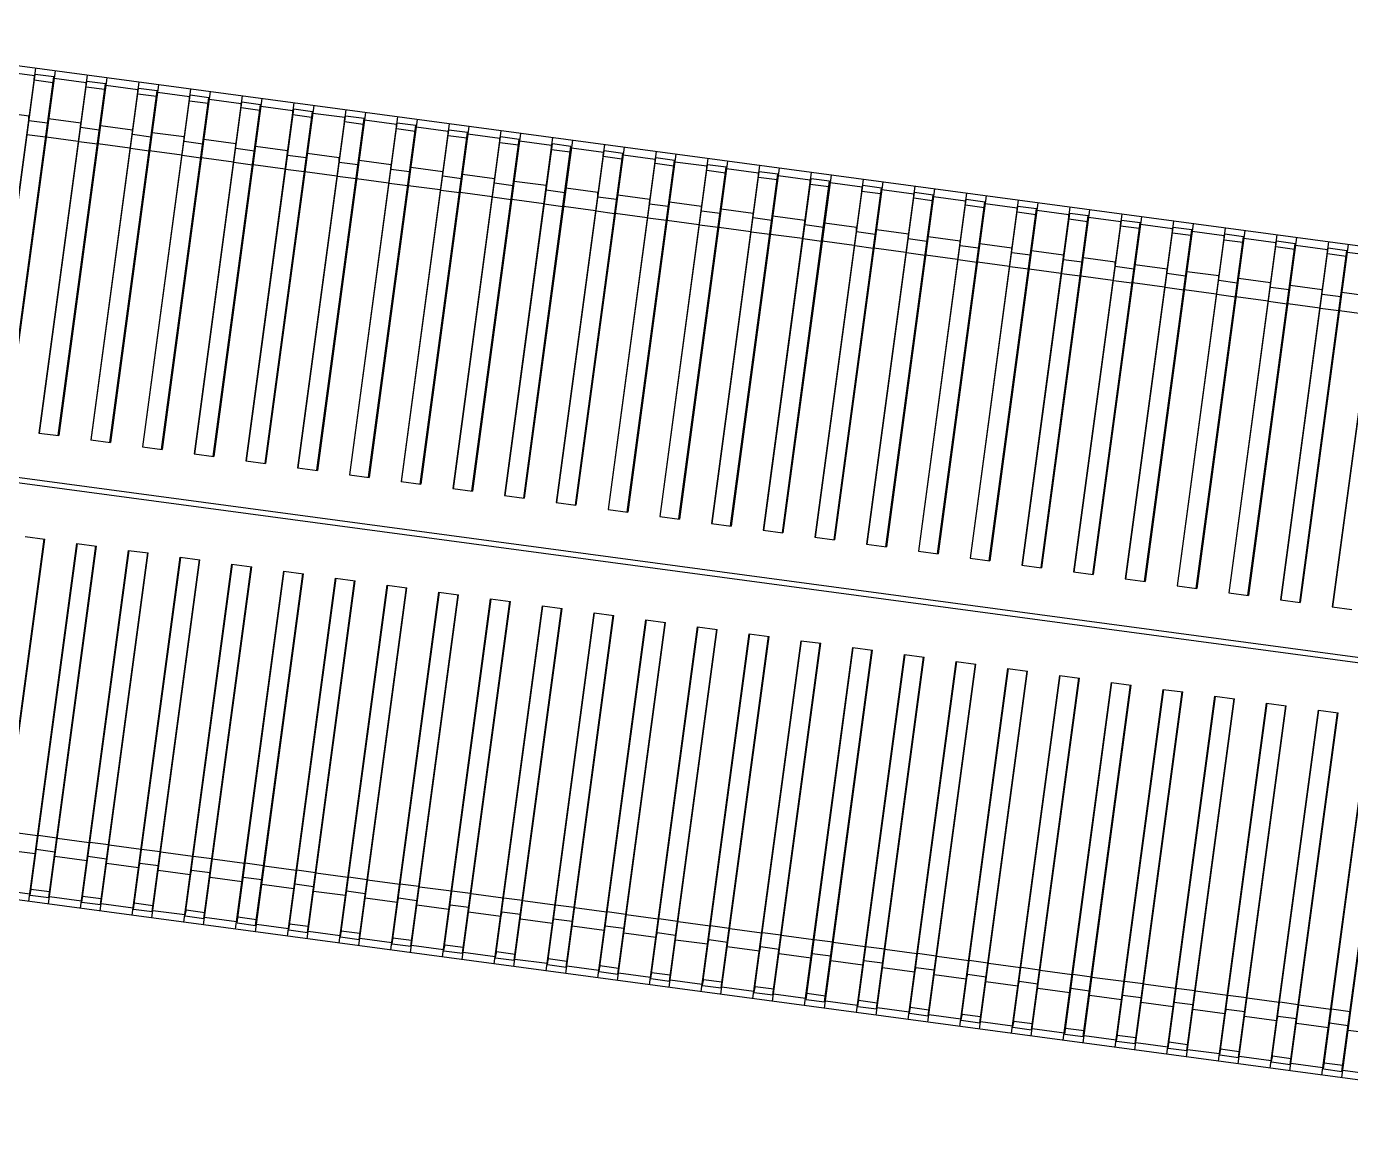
# Model space of a CAD drawing. Header units: millimetres. Extents: x 10368 to 13229, y -13270 to -11269.
# Drawn here: x 12973.9 to 13100.7, y -12161.3 to -12055.1 of the extents above; entities that cross this region are included whole.
import ezdxf

# ---------------------------------------------------------------- set-up
doc = ezdxf.new("R2010")
doc.units = ezdxf.units.MM

# ---------------------------------------------------------------- blocks, each defined once
blk = doc.blocks.new('u59')
at = {"color": 7, "linetype": 'Continuous'}
for p, q in [((615.607, 177.47), (380.812, 209.019)), ((410.545, 205.024), (405.937, 170.732)), ((405.989, 170.725), (410.517, 204.422)), ((407.382, 204.721), (410.449, 204.309)), ((412.433, 204.77), (407.825, 170.479)), ((410.443, 203.872), (410.449, 204.309)), ((412.301, 204.183), (410.517, 204.422)), ((415.501, 204.358), (410.893, 170.066)), ((407.773, 170.486), (412.301, 204.183)), ((412.227, 203.632), (410.443, 203.872)), ((410.945, 170.059), (415.473, 203.757)), ((412.337, 204.055), (412.227, 203.632)), ((412.337, 204.055), (415.404, 203.643)), ((412.729, 169.82), (417.257, 203.517)), ((417.389, 204.105), (412.781, 169.813)), ((415.399, 203.206), (415.404, 203.643)), ((417.183, 202.967), (415.399, 203.206)), ((417.257, 203.517), (415.473, 203.757)), ((420.456, 203.692), (415.848, 169.401)), ((415.9, 169.394), (420.428, 203.091)), ((417.292, 203.389), (417.183, 202.967)), ((417.292, 203.389), (420.36, 202.977)), ((422.344, 203.439), (417.736, 169.147)), ((420.354, 202.54), (420.36, 202.977)), ((422.212, 202.851), (420.428, 203.091)), ((425.412, 203.026), (420.804, 168.735)), ((417.684, 169.154), (422.212, 202.851)), ((422.138, 202.301), (420.354, 202.54)), ((420.856, 168.728), (425.384, 202.425)), ((422.248, 202.723), (422.138, 202.301)), ((422.248, 202.723), (425.315, 202.311)), ((422.64, 168.488), (427.168, 202.185)), ((427.3, 202.773), (422.692, 168.481)), ((425.31, 201.874), (425.315, 202.311)), ((427.094, 201.635), (425.31, 201.874)), ((427.168, 202.185), (425.384, 202.425)), ((430.367, 202.361), (425.759, 168.069)), ((425.811, 168.062), (430.339, 201.759)), ((427.203, 202.057), (427.094, 201.635)), ((427.203, 202.057), (430.271, 201.645)), ((432.255, 202.107), (427.647, 167.815)), ((432.123, 201.519), (430.339, 201.759)), ((435.322, 201.695), (430.715, 167.403)), ((406.864, 200.871), (409.932, 200.459)), ((409.926, 200.022), (409.932, 200.459)), ((427.595, 167.822), (432.123, 201.519)), ((430.265, 201.209), (430.271, 201.645)), ((432.049, 200.969), (430.265, 201.209)), ((430.767, 167.396), (435.295, 201.093)), ((432.159, 201.391), (432.049, 200.969)), ((432.159, 201.391), (435.226, 200.979)), ((432.551, 167.156), (437.079, 200.853)), ((437.21, 201.441), (432.603, 167.149)), ((435.221, 200.543), (435.226, 200.979)), ((437.005, 200.303), (435.221, 200.543)), ((437.079, 200.853), (435.295, 201.093)), ((440.278, 201.029), (435.67, 166.737)), ((435.722, 166.73), (440.25, 200.427)), ((437.114, 200.726), (437.005, 200.303)), ((437.114, 200.726), (440.182, 200.313)), ((442.166, 200.775), (437.558, 166.483)), ((442.034, 200.188), (440.25, 200.427)), ((409.926, 200.022), (411.71, 199.782)), ((411.82, 200.205), (411.71, 199.782)), ((411.82, 200.205), (414.887, 199.793)), ((414.881, 199.356), (414.887, 199.793)), ((414.881, 199.356), (416.665, 199.116)), ((416.775, 199.539), (416.665, 199.116)), ((416.775, 199.539), (419.843, 199.127)), ((437.506, 166.49), (442.034, 200.188)), ((440.176, 199.877), (440.182, 200.313)), ((441.96, 199.637), (440.176, 199.877)), ((445.233, 200.363), (440.626, 166.071)), ((440.678, 166.064), (445.205, 199.761)), ((442.07, 200.06), (441.96, 199.637)), ((442.07, 200.06), (445.137, 199.648)), ((442.462, 165.825), (446.989, 199.522)), ((447.121, 200.109), (442.514, 165.818)), ((445.132, 199.211), (445.137, 199.648)), ((446.916, 198.971), (445.132, 199.211)), ((446.989, 199.522), (445.205, 199.761)), ((450.189, 199.697), (445.581, 165.405)), ((447.025, 199.394), (446.916, 198.971)), ((447.025, 199.394), (450.093, 198.982)), ((452.077, 199.443), (447.469, 165.152)), ((409.745, 198.677), (409.697, 198.709)), ((409.745, 198.677), (411.529, 198.437)), ((411.585, 198.456), (411.529, 198.437)), ((411.585, 198.456), (414.652, 198.044)), ((414.701, 198.011), (414.652, 198.044)), ((414.701, 198.011), (416.485, 197.771)), ((419.837, 198.69), (419.843, 199.127)), ((419.837, 198.69), (421.621, 198.451)), ((421.731, 198.873), (421.621, 198.451)), ((421.731, 198.873), (424.798, 198.461)), ((424.792, 198.024), (424.798, 198.461)), ((424.792, 198.024), (426.576, 197.785)), ((426.686, 198.207), (426.576, 197.785)), ((426.686, 198.207), (429.754, 197.795)), ((445.633, 165.398), (450.161, 199.096)), ((447.417, 165.159), (451.945, 198.856)), ((450.087, 198.545), (450.093, 198.982)), ((451.871, 198.305), (450.087, 198.545)), ((451.945, 198.856), (450.161, 199.096)), ((455.144, 199.031), (450.537, 164.739)), ((450.589, 164.732), (455.116, 198.43)), ((451.981, 198.728), (451.871, 198.305)), ((451.981, 198.728), (455.048, 198.316)), ((452.373, 164.493), (456.9, 198.19)), ((457.032, 198.778), (452.424, 164.486)), ((455.042, 197.879), (455.048, 198.316)), ((456.826, 197.64), (455.042, 197.879)), ((456.9, 198.19), (455.116, 198.43)), ((460.1, 198.365), (455.492, 164.074)), ((456.936, 198.062), (456.826, 197.64)), ((456.936, 198.062), (460.004, 197.65)), ((461.988, 198.112), (457.38, 163.82)), ((416.54, 197.79), (416.485, 197.771)), ((416.54, 197.79), (419.608, 197.378)), ((419.656, 197.345), (419.608, 197.378)), ((419.656, 197.345), (421.44, 197.105)), ((421.496, 197.124), (421.44, 197.105)), ((421.496, 197.124), (424.563, 196.712)), ((424.612, 196.679), (424.563, 196.712)), ((424.612, 196.679), (426.396, 196.439)), ((429.748, 197.359), (429.754, 197.795)), ((429.748, 197.359), (431.532, 197.119)), ((431.642, 197.541), (431.532, 197.119)), ((431.642, 197.541), (434.709, 197.129)), ((434.703, 196.693), (434.709, 197.129)), ((434.703, 196.693), (436.487, 196.453)), ((436.597, 196.876), (436.487, 196.453)), ((436.597, 196.876), (439.664, 196.463)), ((455.544, 164.067), (460.072, 197.764)), ((457.328, 163.827), (461.856, 197.524)), ((459.998, 197.213), (460.004, 197.65)), ((461.782, 196.974), (459.998, 197.213)), ((461.856, 197.524), (460.072, 197.764)), ((465.055, 197.7), (460.448, 163.408)), ((460.499, 163.401), (465.027, 197.098)), ((461.892, 197.396), (461.782, 196.974)), ((461.892, 197.396), (464.959, 196.984)), ((462.283, 163.161), (466.811, 196.858)), ((466.943, 197.446), (462.335, 163.154)), ((464.953, 196.548), (464.959, 196.984)), ((466.811, 196.858), (465.027, 197.098)), ((470.011, 197.034), (465.403, 162.742)), ((466.847, 196.73), (466.737, 196.308)), ((466.847, 196.73), (469.915, 196.318)), ((471.899, 196.78), (467.291, 162.488)), ((426.451, 196.458), (426.396, 196.439)), ((426.451, 196.458), (429.519, 196.046)), ((429.567, 196.013), (429.519, 196.046)), ((429.567, 196.013), (431.351, 195.773)), ((431.406, 195.792), (431.351, 195.773)), ((431.406, 195.792), (434.474, 195.38)), ((434.523, 195.347), (434.474, 195.38)), ((434.523, 195.347), (436.306, 195.108)), ((439.659, 196.027), (439.664, 196.463)), ((439.659, 196.027), (441.443, 195.787)), ((441.552, 196.21), (441.443, 195.787)), ((441.552, 196.21), (444.62, 195.798)), ((444.614, 195.361), (444.62, 195.798)), ((444.614, 195.361), (446.398, 195.121)), ((446.508, 195.544), (446.398, 195.121)), ((446.508, 195.544), (449.575, 195.132)), ((466.737, 196.308), (464.953, 196.548)), ((465.455, 162.735), (469.983, 196.432)), ((467.239, 162.495), (471.767, 196.192)), ((469.909, 195.882), (469.915, 196.318)), ((471.693, 195.642), (469.909, 195.882)), ((471.767, 196.192), (469.983, 196.432)), ((474.966, 196.368), (470.358, 162.076)), ((470.41, 162.069), (474.938, 195.766)), ((471.803, 196.065), (471.693, 195.642)), ((471.803, 196.065), (474.87, 195.652)), ((472.194, 161.829), (476.722, 195.526)), ((476.854, 196.114), (472.246, 161.822)), ((474.864, 195.216), (474.87, 195.652)), ((476.722, 195.526), (474.938, 195.766)), ((479.922, 195.702), (475.314, 161.41)), ((476.758, 195.399), (476.648, 194.976)), ((476.758, 195.399), (479.825, 194.987)), ((481.81, 195.448), (477.202, 161.156)), ((436.362, 195.126), (436.306, 195.108)), ((436.362, 195.126), (439.429, 194.714)), ((439.478, 194.681), (439.429, 194.714)), ((439.478, 194.681), (441.262, 194.442)), ((441.317, 194.461), (441.262, 194.442)), ((441.317, 194.461), (444.385, 194.048)), ((449.57, 194.695), (449.575, 195.132)), ((449.57, 194.695), (451.354, 194.455)), ((451.463, 194.878), (451.354, 194.455)), ((451.463, 194.878), (454.531, 194.466)), ((454.525, 194.029), (454.531, 194.466)), ((456.419, 194.212), (456.309, 193.79)), ((456.419, 194.212), (459.486, 193.8)), ((476.648, 194.976), (474.864, 195.216)), ((475.366, 161.403), (479.894, 195.1)), ((477.15, 161.163), (481.678, 194.861)), ((479.82, 194.55), (479.825, 194.987)), ((481.604, 194.31), (479.82, 194.55)), ((481.678, 194.861), (479.894, 195.1)), ((484.877, 195.036), (480.269, 160.744)), ((480.321, 160.737), (484.849, 194.434)), ((481.714, 194.733), (481.604, 194.31)), ((481.714, 194.733), (484.781, 194.321)), ((482.105, 160.498), (486.633, 194.195)), ((486.765, 194.782), (482.157, 160.491)), ((484.775, 193.884), (484.781, 194.321)), ((486.633, 194.195), (484.849, 194.434)), ((489.833, 194.37), (485.225, 160.078)), ((486.669, 194.067), (486.559, 193.644)), ((486.669, 194.067), (489.736, 193.655)), ((491.721, 194.117), (487.113, 159.825)), ((444.433, 194.016), (444.385, 194.048)), ((444.433, 194.016), (446.217, 193.776)), ((446.273, 193.795), (446.217, 193.776)), ((446.273, 193.795), (449.34, 193.383)), ((449.389, 193.35), (449.34, 193.383)), ((449.389, 193.35), (451.173, 193.11)), ((451.228, 193.129), (451.173, 193.11)), ((451.228, 193.129), (454.296, 192.717)), ((454.525, 194.029), (456.309, 193.79)), ((459.481, 193.363), (459.486, 193.8)), ((459.481, 193.363), (461.265, 193.124)), ((461.374, 193.546), (461.265, 193.124)), ((461.374, 193.546), (464.442, 193.134)), ((464.436, 192.698), (464.442, 193.134)), ((466.33, 192.88), (466.22, 192.458)), ((466.33, 192.88), (469.397, 192.468)), ((486.559, 193.644), (484.775, 193.884)), ((485.277, 160.071), (489.805, 193.769)), ((487.061, 159.832), (491.589, 193.529)), ((489.731, 193.218), (489.736, 193.655)), ((491.515, 192.979), (489.731, 193.218)), ((491.589, 193.529), (489.805, 193.769)), ((494.788, 193.704), (490.18, 159.413)), ((490.232, 159.406), (494.76, 193.103)), ((491.624, 193.401), (491.515, 192.979)), ((491.624, 193.401), (494.692, 192.989)), ((492.016, 159.166), (496.544, 192.863)), ((496.676, 193.451), (492.068, 159.159)), ((494.686, 192.552), (494.692, 192.989)), ((496.544, 192.863), (494.76, 193.103)), ((499.743, 193.039), (495.136, 158.747)), ((454.344, 192.684), (454.296, 192.717)), ((454.344, 192.684), (456.128, 192.444)), ((456.184, 192.463), (456.128, 192.444)), ((456.184, 192.463), (459.251, 192.051)), ((459.3, 192.018), (459.251, 192.051)), ((459.3, 192.018), (461.084, 191.778)), ((461.139, 191.797), (461.084, 191.778)), ((461.139, 191.797), (464.207, 191.385)), ((464.436, 192.698), (466.22, 192.458)), ((469.392, 192.032), (469.397, 192.468)), ((469.392, 192.032), (471.175, 191.792)), ((471.285, 192.214), (471.175, 191.792)), ((471.285, 192.214), (474.353, 191.802)), ((474.347, 191.366), (474.353, 191.802)), ((476.241, 191.549), (476.131, 191.126)), ((476.241, 191.549), (479.308, 191.136)), ((496.47, 192.313), (494.686, 192.552)), ((495.188, 158.74), (499.716, 192.437)), ((496.58, 192.735), (496.47, 192.313)), ((496.58, 192.735), (499.647, 192.323)), ((496.972, 158.5), (501.5, 192.197)), ((501.631, 192.785), (497.024, 158.493)), ((499.642, 191.887), (499.647, 192.323)), ((501.426, 191.647), (499.642, 191.887)), ((501.5, 192.197), (499.716, 192.437)), ((504.699, 192.373), (500.091, 158.081)), ((500.143, 158.074), (504.671, 191.771)), ((501.535, 192.069), (501.426, 191.647)), ((501.535, 192.069), (504.603, 191.657)), ((501.927, 157.834), (506.455, 191.531)), ((506.587, 192.119), (501.979, 157.827)), ((504.597, 191.221), (504.603, 191.657)), ((506.455, 191.531), (504.671, 191.771)), ((509.654, 191.707), (505.047, 157.415)), ((464.255, 191.352), (464.207, 191.385)), ((464.255, 191.352), (466.039, 191.112)), ((466.095, 191.131), (466.039, 191.112)), ((466.095, 191.131), (469.162, 190.719)), ((469.211, 190.686), (469.162, 190.719)), ((469.211, 190.686), (470.995, 190.447)), ((471.05, 190.465), (470.995, 190.447)), ((471.05, 190.465), (474.118, 190.053)), ((474.347, 191.366), (476.131, 191.126)), ((479.302, 190.7), (479.308, 191.136)), ((479.302, 190.7), (481.086, 190.46)), ((481.196, 190.883), (481.086, 190.46)), ((481.196, 190.883), (484.264, 190.471)), ((484.258, 190.034), (484.264, 190.471)), ((506.381, 190.981), (504.597, 191.221)), ((505.099, 157.408), (509.627, 191.105)), ((506.491, 191.404), (506.381, 190.981)), ((506.491, 191.404), (509.558, 190.991)), ((506.883, 157.168), (511.41, 190.865)), ((511.542, 191.453), (506.935, 157.161)), ((509.553, 190.555), (509.558, 190.991)), ((511.337, 190.315), (509.553, 190.555)), ((511.41, 190.865), (509.627, 191.105)), ((514.61, 191.041), (510.002, 156.749)), ((510.054, 156.742), (514.582, 190.439)), ((511.446, 190.738), (511.337, 190.315)), ((511.446, 190.738), (514.514, 190.326)), ((516.498, 190.787), (511.89, 156.495)), ((514.508, 189.889), (514.514, 190.326)), ((516.366, 190.2), (514.582, 190.439)), ((519.565, 190.375), (514.958, 156.083)), ((474.166, 190.02), (474.118, 190.053)), ((474.166, 190.02), (475.95, 189.781)), ((476.006, 189.8), (475.95, 189.781)), ((476.006, 189.8), (479.073, 189.387)), ((479.122, 189.355), (479.073, 189.387)), ((479.122, 189.355), (480.906, 189.115)), ((480.961, 189.134), (480.906, 189.115)), ((480.961, 189.134), (484.029, 188.722)), ((484.258, 190.034), (486.042, 189.794)), ((486.152, 190.217), (486.042, 189.794)), ((486.152, 190.217), (489.219, 189.805)), ((489.213, 189.368), (489.219, 189.805)), ((489.213, 189.368), (490.997, 189.128)), ((491.107, 189.551), (490.997, 189.128)), ((491.107, 189.551), (494.175, 189.139)), ((494.169, 188.702), (494.175, 189.139)), ((511.838, 156.502), (516.366, 190.2)), ((516.292, 189.649), (514.508, 189.889)), ((515.01, 156.076), (519.537, 189.773)), ((516.402, 190.072), (516.292, 189.649)), ((516.402, 190.072), (519.469, 189.66)), ((516.794, 155.837), (521.321, 189.534)), ((521.453, 190.121), (516.846, 155.83)), ((519.464, 189.223), (519.469, 189.66)), ((521.247, 188.983), (519.464, 189.223)), ((521.321, 189.534), (519.537, 189.773)), ((524.521, 189.709), (519.913, 155.417)), ((519.965, 155.41), (524.493, 189.108)), ((521.357, 189.406), (521.247, 188.983)), ((521.357, 189.406), (524.425, 188.994)), ((526.409, 189.456), (521.801, 155.164)), ((524.419, 188.557), (524.425, 188.994)), ((526.277, 188.868), (524.493, 189.108)), ((529.476, 189.043), (524.869, 154.752)), ((484.077, 188.689), (484.029, 188.722)), ((484.077, 188.689), (485.861, 188.449)), ((485.917, 188.468), (485.861, 188.449)), ((485.917, 188.468), (488.984, 188.056)), ((489.033, 188.023), (488.984, 188.056)), ((489.033, 188.023), (490.817, 187.783)), ((490.872, 187.802), (490.817, 187.783)), ((490.872, 187.802), (493.94, 187.39)), ((494.169, 188.702), (495.953, 188.463)), ((496.063, 188.885), (495.953, 188.463)), ((496.063, 188.885), (499.13, 188.473)), ((499.124, 188.036), (499.13, 188.473)), ((499.124, 188.036), (500.908, 187.797)), ((501.018, 188.219), (500.908, 187.797)), ((501.018, 188.219), (504.085, 187.807)), ((504.08, 187.371), (504.085, 187.807)), ((521.749, 155.171), (526.277, 188.868)), ((526.203, 188.318), (524.419, 188.557)), ((524.921, 154.745), (529.448, 188.442)), ((526.313, 188.74), (526.203, 188.318)), ((526.313, 188.74), (529.38, 188.328)), ((526.704, 154.505), (531.232, 188.202)), ((531.364, 188.79), (526.756, 154.498)), ((529.374, 187.891), (529.38, 188.328)), ((531.158, 187.652), (529.374, 187.891)), ((531.232, 188.202), (529.448, 188.442)), ((534.432, 188.378), (529.824, 154.086)), ((529.876, 154.079), (534.404, 187.776)), ((531.268, 188.074), (531.158, 187.652)), ((531.268, 188.074), (534.336, 187.662)), ((536.32, 188.124), (531.712, 153.832)), ((536.188, 187.536), (534.404, 187.776)), ((493.988, 187.357), (493.94, 187.39)), ((493.988, 187.357), (495.772, 187.117)), ((495.827, 187.136), (495.772, 187.117)), ((495.828, 187.136), (498.895, 186.724)), ((498.944, 186.691), (498.895, 186.724)), ((498.944, 186.691), (500.728, 186.451)), ((500.783, 186.47), (500.728, 186.451)), ((500.783, 186.47), (503.85, 186.058)), ((504.08, 187.371), (505.864, 187.131)), ((505.973, 187.553), (505.864, 187.131)), ((505.973, 187.553), (509.041, 187.141)), ((509.035, 186.705), (509.041, 187.141)), ((509.035, 186.705), (510.819, 186.465)), ((510.929, 186.888), (510.819, 186.465)), ((510.929, 186.888), (513.996, 186.475)), ((513.991, 186.039), (513.996, 186.475)), ((531.66, 153.839), (536.188, 187.536)), ((534.33, 187.226), (534.336, 187.662)), ((536.114, 186.986), (534.33, 187.226)), ((539.387, 187.712), (534.779, 153.42)), ((534.831, 153.413), (539.359, 187.11)), ((536.224, 187.408), (536.114, 186.986)), ((536.224, 187.408), (539.291, 186.996)), ((503.899, 186.025), (503.851, 186.058)), ((503.899, 186.025), (505.683, 185.785)), ((505.738, 185.804), (505.683, 185.785)), ((505.738, 185.804), (508.806, 185.392)), ((508.854, 185.359), (508.806, 185.392)), ((508.854, 185.359), (510.638, 185.12)), ((513.991, 186.039), (515.775, 185.799)), ((515.884, 186.222), (515.775, 185.799)), ((515.884, 186.222), (518.952, 185.81)), ((518.946, 185.373), (518.952, 185.81)), ((518.946, 185.373), (520.73, 185.133)), ((520.84, 185.556), (520.73, 185.133)), ((520.84, 185.556), (523.907, 185.144)), ((510.694, 185.139), (510.638, 185.12)), ((510.694, 185.139), (513.761, 184.726)), ((513.81, 184.693), (513.761, 184.726)), ((513.81, 184.693), (515.594, 184.454)), ((515.649, 184.473), (515.594, 184.454)), ((515.649, 184.473), (518.717, 184.061)), ((518.765, 184.028), (518.717, 184.061)), ((518.765, 184.028), (520.549, 183.788)), ((523.902, 184.707), (523.907, 185.144)), ((523.902, 184.707), (525.686, 184.467)), ((525.795, 184.89), (525.686, 184.467)), ((525.795, 184.89), (528.863, 184.478)), ((528.857, 184.041), (528.863, 184.478)), ((528.857, 184.041), (530.641, 183.802)), ((530.751, 184.224), (530.641, 183.802)), ((530.751, 184.224), (533.818, 183.812)), ((520.605, 183.807), (520.549, 183.788)), ((520.605, 183.807), (523.672, 183.395)), ((523.721, 183.362), (523.672, 183.395)), ((523.721, 183.362), (525.505, 183.122)), ((525.56, 183.141), (525.505, 183.122)), ((525.56, 183.141), (528.628, 182.729)), ((528.676, 182.696), (528.628, 182.729)), ((528.676, 182.696), (530.46, 182.456)), ((533.813, 183.375), (533.818, 183.812)), ((533.813, 183.375), (535.597, 183.136)), ((535.706, 183.558), (535.597, 183.136)), ((535.706, 183.558), (538.774, 183.146)), ((530.516, 182.475), (530.46, 182.456)), ((530.516, 182.475), (533.583, 182.063)), ((533.632, 182.03), (533.583, 182.063)), ((533.632, 182.03), (535.416, 181.79)), ((535.471, 181.809), (535.416, 181.79)), ((535.471, 181.809), (538.539, 181.397)), ((621.778, 136.685), (364.094, 171.31)), ((621.823, 137.183), (364.182, 171.802)), ((410.893, 170.066), (412.781, 169.813)), ((415.848, 169.401), (417.736, 169.147)), ((420.804, 168.735), (422.692, 168.481)), ((425.759, 168.069), (427.647, 167.815)), ((430.715, 167.403), (432.603, 167.149)), ((435.67, 166.737), (437.558, 166.483)), ((440.626, 166.071), (442.514, 165.818)), ((445.581, 165.405), (447.469, 165.152)), ((450.537, 164.739), (452.424, 164.486)), ((455.492, 164.074), (457.38, 163.82)), ((460.448, 163.408), (462.335, 163.154)), ((465.403, 162.742), (467.291, 162.488)), ((470.358, 162.076), (472.246, 161.822)), ((475.314, 161.41), (477.202, 161.156)), ((406.841, 125.61), (411.449, 159.902)), ((406.869, 126.212), (411.397, 159.909)), ((409.561, 160.155), (411.449, 159.902)), ((480.269, 160.744), (482.157, 160.491)), ((485.225, 160.078), (487.113, 159.825)), ((409.909, 125.198), (414.517, 159.49)), ((410.041, 125.785), (414.569, 159.483)), ((411.797, 124.944), (416.405, 159.236)), ((411.825, 125.546), (416.353, 159.243)), ((414.517, 159.49), (416.405, 159.236)), ((414.864, 124.532), (419.472, 158.824)), ((414.996, 125.12), (419.524, 158.817)), ((416.752, 124.278), (421.36, 158.57)), ((416.78, 124.88), (421.308, 158.577)), ((419.472, 158.824), (421.36, 158.57)), ((490.18, 159.413), (492.068, 159.159)), ((495.136, 158.747), (497.024, 158.493)), ((419.82, 123.866), (424.428, 158.158)), ((419.952, 124.454), (424.48, 158.151)), ((421.708, 123.612), (426.315, 157.904)), ((421.736, 124.214), (426.263, 157.911)), ((424.428, 158.158), (426.315, 157.904)), ((424.775, 123.2), (429.383, 157.492)), ((424.907, 123.788), (429.435, 157.485)), ((429.383, 157.492), (431.271, 157.238)), ((500.091, 158.081), (501.979, 157.827)), ((505.047, 157.415), (506.935, 157.161)), ((426.663, 122.946), (431.271, 157.238)), ((426.691, 123.548), (431.219, 157.245)), ((429.731, 122.534), (434.338, 156.826)), ((429.863, 123.122), (434.39, 156.819)), ((431.619, 122.281), (436.226, 156.572)), ((431.647, 122.882), (436.174, 156.579)), ((434.338, 156.826), (436.226, 156.572)), ((434.686, 121.868), (439.294, 156.16)), ((434.818, 122.456), (439.346, 156.153)), ((439.294, 156.16), (441.182, 155.907)), ((510.002, 156.749), (511.89, 156.495)), ((514.958, 156.083), (516.846, 155.83)), ((436.574, 121.615), (441.182, 155.907)), ((436.602, 122.216), (441.13, 155.914)), ((439.642, 121.203), (444.249, 155.494)), ((439.774, 121.79), (444.301, 155.487)), ((441.53, 120.949), (446.137, 155.241)), ((441.557, 121.551), (446.085, 155.248)), ((444.249, 155.494), (446.137, 155.241)), ((444.597, 120.537), (449.205, 154.829)), ((444.729, 121.124), (449.257, 154.822)), ((449.205, 154.829), (451.093, 154.575)), ((519.913, 155.417), (521.801, 155.164)), ((524.869, 154.752), (526.756, 154.498)), ((446.485, 120.283), (451.093, 154.575)), ((446.513, 120.885), (451.041, 154.582)), ((449.553, 119.871), (454.16, 154.163)), ((449.684, 120.459), (454.212, 154.156)), ((451.441, 119.617), (456.048, 153.909)), ((451.468, 120.219), (455.996, 153.916)), ((454.16, 154.163), (456.048, 153.909)), ((454.508, 119.205), (459.116, 153.497)), ((454.64, 119.793), (459.168, 153.49)), ((459.116, 153.497), (461.004, 153.243)), ((529.824, 154.086), (531.712, 153.832)), ((456.396, 118.951), (461.004, 153.243)), ((456.424, 119.553), (460.952, 153.25)), ((459.463, 118.539), (464.071, 152.831)), ((459.595, 119.127), (464.123, 152.824)), ((461.351, 118.285), (465.959, 152.577)), ((461.379, 118.887), (465.907, 152.584)), ((464.071, 152.831), (465.959, 152.577)), ((534.779, 153.42), (536.667, 153.166)), ((464.419, 117.873), (469.027, 152.165)), ((464.551, 118.461), (469.079, 152.158)), ((466.307, 117.62), (470.915, 151.911)), ((466.335, 118.221), (470.863, 151.918)), ((469.027, 152.165), (470.915, 151.911)), ((469.374, 117.207), (473.982, 151.499)), ((469.506, 117.795), (474.034, 151.492)), ((471.262, 116.954), (475.87, 151.246)), ((471.29, 117.555), (475.818, 151.253)), ((473.982, 151.499), (475.87, 151.246)), ((474.33, 116.542), (478.938, 150.833)), ((474.462, 117.129), (478.99, 150.826)), ((476.218, 116.288), (480.826, 150.58)), ((476.246, 116.89), (480.774, 150.587)), ((478.938, 150.833), (480.826, 150.58)), ((479.285, 115.876), (483.893, 150.168)), ((479.417, 116.463), (483.945, 150.161)), ((481.173, 115.622), (485.781, 149.914)), ((481.201, 116.224), (485.729, 149.921)), ((483.893, 150.168), (485.781, 149.914)), ((484.241, 115.21), (488.849, 149.502)), ((484.373, 115.798), (488.901, 149.495)), ((486.129, 114.956), (490.736, 149.248)), ((486.157, 115.558), (490.685, 149.255)), ((488.849, 149.502), (490.736, 149.248)), ((489.196, 114.544), (493.804, 148.836)), ((489.328, 115.132), (493.856, 148.829)), ((491.084, 114.29), (495.692, 148.582)), ((491.112, 114.892), (495.64, 148.589)), ((493.804, 148.836), (495.692, 148.582)), ((494.152, 113.878), (498.76, 148.17)), ((494.284, 114.466), (498.811, 148.163)), ((496.04, 113.624), (500.647, 147.916)), ((496.068, 114.226), (500.595, 147.923)), ((498.76, 148.17), (500.647, 147.916)), ((499.107, 113.212), (503.715, 147.504)), ((499.239, 113.8), (503.767, 147.497)), ((500.995, 112.959), (505.603, 147.25)), ((501.023, 113.56), (505.551, 147.257)), ((503.715, 147.504), (505.603, 147.25)), ((504.063, 112.546), (508.67, 146.838)), ((504.195, 113.134), (508.722, 146.831)), ((505.951, 112.293), (510.558, 146.585)), ((505.979, 112.894), (510.506, 146.592)), ((508.67, 146.838), (510.558, 146.585)), ((509.018, 111.881), (513.626, 146.172)), ((509.15, 112.468), (513.678, 146.165)), ((510.906, 111.627), (515.514, 145.919)), ((510.934, 112.228), (515.462, 145.926)), ((513.626, 146.172), (515.514, 145.919)), ((513.974, 111.215), (518.581, 145.506)), ((514.105, 111.802), (518.633, 145.499)), ((515.862, 110.961), (520.469, 145.253)), ((515.889, 111.563), (520.417, 145.26)), ((518.581, 145.506), (520.469, 145.253)), ((518.929, 110.549), (523.537, 144.841)), ((519.061, 111.136), (523.589, 144.834)), ((520.845, 110.897), (525.373, 144.594)), ((523.537, 144.841), (525.425, 144.587)), ((520.817, 110.295), (525.425, 144.587)), ((523.884, 109.883), (528.492, 144.175)), ((524.016, 110.471), (528.544, 144.168)), ((525.772, 109.629), (530.38, 143.921)), ((525.8, 110.231), (530.328, 143.928)), ((528.492, 144.175), (530.38, 143.921)), ((528.84, 109.217), (533.448, 143.509)), ((528.972, 109.805), (533.5, 143.502)), ((533.448, 143.509), (535.336, 143.255)), ((530.728, 108.963), (535.336, 143.255)), ((530.756, 109.565), (535.284, 143.262)), ((533.795, 108.551), (538.403, 142.843)), ((533.927, 109.139), (538.455, 142.836)), ((535.683, 108.298), (540.291, 142.589)), ((535.711, 108.899), (540.239, 142.596)), ((407.69, 131.925), (410.757, 131.512)), ((410.813, 131.531), (410.757, 131.512)), ((410.813, 131.531), (412.597, 131.292)), ((412.645, 131.259), (412.597, 131.292)), ((412.645, 131.259), (415.713, 130.846)), ((415.768, 130.865), (415.713, 130.846)), ((415.768, 130.865), (417.552, 130.626)), ((407.455, 130.175), (410.522, 129.763)), ((410.632, 130.186), (410.522, 129.763)), ((410.632, 130.186), (412.416, 129.946)), ((412.41, 129.51), (412.416, 129.946)), ((412.41, 129.51), (415.478, 129.097)), ((415.587, 129.52), (415.478, 129.097)), ((415.587, 129.52), (417.371, 129.28)), ((417.601, 130.593), (417.552, 130.626)), ((417.601, 130.593), (420.668, 130.181)), ((420.724, 130.2), (420.668, 130.181)), ((420.724, 130.2), (422.508, 129.96)), ((422.556, 129.927), (422.508, 129.96)), ((422.556, 129.927), (425.624, 129.515)), ((425.679, 129.534), (425.624, 129.515)), ((425.679, 129.534), (427.463, 129.294)), ((417.366, 128.844), (417.371, 129.28)), ((417.366, 128.844), (420.433, 128.432)), ((420.543, 128.854), (420.433, 128.432)), ((420.543, 128.854), (422.327, 128.614)), ((422.321, 128.178), (422.327, 128.614)), ((422.321, 128.178), (425.389, 127.766)), ((425.498, 128.188), (425.389, 127.766)), ((425.498, 128.188), (427.282, 127.949)), ((427.512, 129.261), (427.463, 129.294)), ((427.512, 129.261), (430.579, 128.849)), ((430.635, 128.868), (430.579, 128.849)), ((430.635, 128.868), (432.419, 128.628)), ((432.467, 128.595), (432.419, 128.628)), ((432.467, 128.595), (435.535, 128.183)), ((435.59, 128.202), (435.535, 128.183)), ((435.59, 128.202), (437.374, 127.962)), ((427.277, 127.512), (427.282, 127.949)), ((427.277, 127.512), (430.344, 127.1)), ((430.454, 127.522), (430.344, 127.1)), ((430.454, 127.522), (432.238, 127.283)), ((432.232, 126.846), (432.238, 127.283)), ((432.232, 126.846), (435.3, 126.434)), ((435.409, 126.857), (435.3, 126.434)), ((435.409, 126.857), (437.193, 126.617)), ((437.423, 127.929), (437.374, 127.962)), ((437.423, 127.929), (440.49, 127.517)), ((440.546, 127.536), (440.49, 127.517)), ((440.546, 127.536), (442.33, 127.296)), ((442.378, 127.263), (442.33, 127.296)), ((442.378, 127.263), (445.446, 126.851)), ((445.501, 126.87), (445.446, 126.851)), ((445.501, 126.87), (447.285, 126.631)), ((576.225, 102.85), (399.1, 126.65)), ((406.937, 126.325), (410.005, 125.913)), ((410.115, 126.336), (410.005, 125.913)), ((410.041, 125.785), (411.825, 125.546)), ((411.899, 126.096), (410.115, 126.336)), ((411.893, 125.66), (411.899, 126.096)), ((411.893, 125.66), (414.96, 125.247)), ((415.07, 125.67), (414.96, 125.247)), ((416.854, 125.43), (415.07, 125.67)), ((437.188, 126.18), (437.193, 126.617)), ((437.188, 126.18), (440.255, 125.768)), ((440.365, 126.191), (440.255, 125.768)), ((440.365, 126.191), (442.149, 125.951)), ((442.143, 125.514), (442.149, 125.951)), ((447.333, 126.598), (447.285, 126.631)), ((447.334, 126.598), (450.401, 126.185)), ((450.456, 126.204), (450.401, 126.185)), ((450.456, 126.204), (452.24, 125.965)), ((452.289, 125.932), (452.24, 125.965)), ((452.289, 125.932), (455.356, 125.52)), ((414.996, 125.12), (416.78, 124.88)), ((416.848, 124.994), (416.854, 125.43)), ((416.848, 124.994), (419.916, 124.581)), ((420.026, 125.004), (419.916, 124.581)), ((419.952, 124.454), (421.736, 124.214)), ((421.81, 124.764), (420.026, 125.004)), ((421.804, 124.328), (421.81, 124.764)), ((421.804, 124.328), (424.871, 123.916)), ((424.981, 124.338), (424.871, 123.916)), ((426.765, 124.098), (424.981, 124.338)), ((442.143, 125.514), (445.211, 125.102)), ((445.32, 125.525), (445.211, 125.102)), ((445.32, 125.525), (447.104, 125.285)), ((447.099, 124.849), (447.104, 125.285)), ((447.099, 124.849), (450.166, 124.436)), ((450.276, 124.859), (450.166, 124.436)), ((450.276, 124.859), (452.06, 124.619)), ((452.054, 124.183), (452.06, 124.619)), ((455.412, 125.539), (455.357, 125.52)), ((455.412, 125.539), (457.196, 125.299)), ((457.244, 125.266), (457.196, 125.299)), ((457.244, 125.266), (460.312, 124.854)), ((460.367, 124.873), (460.312, 124.854)), ((460.367, 124.873), (462.151, 124.633)), ((462.2, 124.6), (462.151, 124.633)), ((462.2, 124.6), (465.267, 124.188)), ((424.907, 123.788), (426.691, 123.548)), ((426.759, 123.662), (426.765, 124.098)), ((426.759, 123.662), (429.827, 123.25)), ((429.937, 123.672), (429.827, 123.25)), ((429.863, 123.122), (431.647, 122.882)), ((431.72, 123.433), (429.937, 123.672)), ((431.715, 122.996), (431.72, 123.433)), ((452.054, 124.183), (455.121, 123.771)), ((455.231, 124.193), (455.121, 123.771)), ((455.231, 124.193), (457.015, 123.953)), ((457.009, 123.517), (457.015, 123.953)), ((457.009, 123.517), (460.077, 123.105)), ((460.187, 123.527), (460.077, 123.105)), ((460.187, 123.527), (461.971, 123.288)), ((461.965, 122.851), (461.971, 123.288)), ((465.323, 124.207), (465.267, 124.188)), ((465.323, 124.207), (467.107, 123.967)), ((467.155, 123.934), (467.107, 123.967)), ((467.155, 123.934), (470.223, 123.522)), ((470.278, 123.541), (470.223, 123.522)), ((470.278, 123.541), (472.062, 123.301)), ((472.111, 123.268), (472.062, 123.301)), ((472.111, 123.268), (475.178, 122.856)), ((431.715, 122.996), (434.782, 122.584)), ((434.892, 123.006), (434.782, 122.584)), ((434.818, 122.456), (436.602, 122.216)), ((436.676, 122.767), (434.892, 123.006)), ((436.67, 122.33), (436.676, 122.767)), ((436.67, 122.33), (439.738, 121.918)), ((439.847, 122.341), (439.738, 121.918)), ((439.774, 121.79), (441.557, 121.551)), ((441.631, 122.101), (439.847, 122.341)), ((441.626, 121.664), (441.631, 122.101)), ((461.965, 122.851), (465.032, 122.439)), ((465.142, 122.861), (465.032, 122.439)), ((465.142, 122.861), (466.926, 122.622)), ((466.92, 122.185), (466.926, 122.622)), ((466.92, 122.185), (469.988, 121.773)), ((470.098, 122.196), (469.988, 121.773)), ((470.098, 122.196), (471.882, 121.956)), ((471.876, 121.519), (471.882, 121.956)), ((475.234, 122.875), (475.178, 122.856)), ((475.234, 122.875), (477.018, 122.635)), ((477.066, 122.602), (477.018, 122.635)), ((477.066, 122.602), (480.134, 122.19)), ((480.189, 122.209), (480.134, 122.19)), ((480.189, 122.209), (481.973, 121.969)), ((482.022, 121.937), (481.973, 121.969)), ((482.022, 121.937), (485.089, 121.524)), ((441.626, 121.664), (444.693, 121.252)), ((444.803, 121.675), (444.693, 121.252)), ((444.729, 121.124), (446.513, 120.885)), ((446.587, 121.435), (444.803, 121.675)), ((446.581, 120.998), (446.587, 121.435)), ((446.581, 120.998), (449.649, 120.586)), ((449.758, 121.009), (449.649, 120.586)), ((451.542, 120.769), (449.758, 121.009)), ((451.537, 120.333), (451.542, 120.769)), ((471.876, 121.519), (474.943, 121.107)), ((475.053, 121.53), (474.943, 121.107)), ((475.053, 121.53), (476.837, 121.29)), ((476.831, 120.853), (476.837, 121.29)), ((476.831, 120.853), (479.899, 120.441)), ((480.009, 120.864), (479.899, 120.441)), ((480.009, 120.864), (481.792, 120.624)), ((481.787, 120.188), (481.792, 120.624)), ((485.145, 121.543), (485.089, 121.524)), ((485.145, 121.543), (486.929, 121.304)), ((486.977, 121.271), (486.929, 121.304)), ((486.977, 121.271), (490.045, 120.859)), ((490.1, 120.877), (490.045, 120.859)), ((490.1, 120.877), (491.884, 120.638)), ((491.933, 120.605), (491.884, 120.638)), ((491.933, 120.605), (495, 120.193)), ((449.684, 120.459), (451.468, 120.219)), ((451.537, 120.333), (454.604, 119.92)), ((454.714, 120.343), (454.604, 119.92)), ((454.64, 119.793), (456.424, 119.553)), ((456.498, 120.103), (454.714, 120.343)), ((456.492, 119.667), (456.498, 120.103)), ((456.492, 119.667), (459.56, 119.255)), ((459.669, 119.677), (459.56, 119.255)), ((461.453, 119.437), (459.669, 119.677)), ((461.448, 119.001), (461.453, 119.437)), ((481.787, 120.188), (484.854, 119.775)), ((484.964, 120.198), (484.854, 119.775)), ((484.964, 120.198), (486.748, 119.958)), ((486.742, 119.522), (486.748, 119.958)), ((486.742, 119.522), (489.81, 119.11)), ((489.919, 119.532), (489.81, 119.11)), ((489.919, 119.532), (491.703, 119.292)), ((491.698, 118.856), (491.703, 119.292)), ((495.056, 120.212), (495, 120.193)), ((495.056, 120.212), (496.84, 119.972)), ((496.888, 119.939), (496.84, 119.972)), ((496.888, 119.939), (499.956, 119.527)), ((500.011, 119.546), (499.956, 119.527)), ((500.011, 119.546), (501.795, 119.306)), ((501.844, 119.273), (501.795, 119.306)), ((501.844, 119.273), (504.911, 118.861)), ((459.595, 119.127), (461.379, 118.887)), ((461.448, 119.001), (464.515, 118.589)), ((464.625, 119.011), (464.515, 118.589)), ((464.551, 118.461), (466.335, 118.221)), ((466.409, 118.772), (464.625, 119.011)), ((466.403, 118.335), (466.409, 118.772)), ((466.403, 118.335), (469.47, 117.923)), ((469.58, 118.345), (469.47, 117.923)), ((471.364, 118.106), (469.58, 118.345)), ((471.359, 117.669), (471.364, 118.106)), ((491.698, 118.856), (494.765, 118.444)), ((494.875, 118.866), (494.765, 118.444)), ((494.875, 118.866), (496.659, 118.626)), ((496.653, 118.19), (496.659, 118.626)), ((496.653, 118.19), (499.721, 117.778)), ((499.83, 118.2), (499.721, 117.778)), ((499.83, 118.2), (501.614, 117.961)), ((501.609, 117.524), (501.614, 117.961)), ((504.967, 118.88), (504.911, 118.861)), ((504.967, 118.88), (506.751, 118.64)), ((506.799, 118.607), (506.751, 118.64)), ((506.799, 118.607), (509.867, 118.195)), ((509.922, 118.214), (509.867, 118.195)), ((509.922, 118.214), (511.706, 117.974)), ((511.755, 117.941), (511.706, 117.974)), ((469.506, 117.795), (471.29, 117.555)), ((471.359, 117.669), (474.426, 117.257)), ((474.536, 117.68), (474.426, 117.257)), ((474.462, 117.129), (476.246, 116.89)), ((476.32, 117.44), (474.536, 117.68)), ((476.314, 117.003), (476.32, 117.44)), ((476.314, 117.003), (479.381, 116.591)), ((479.491, 117.014), (479.381, 116.591)), ((481.275, 116.774), (479.491, 117.014)), ((481.269, 116.337), (481.275, 116.774)), ((501.609, 117.524), (504.676, 117.112)), ((504.786, 117.534), (504.676, 117.112)), ((504.786, 117.534), (506.57, 117.295)), ((506.564, 116.858), (506.57, 117.295)), ((506.564, 116.858), (509.632, 116.446)), ((509.741, 116.869), (509.632, 116.446)), ((509.741, 116.869), (511.525, 116.629)), ((511.755, 117.941), (514.822, 117.529)), ((514.878, 117.548), (514.822, 117.529)), ((514.878, 117.548), (516.661, 117.308)), ((516.71, 117.276), (516.661, 117.308)), ((516.71, 117.276), (519.778, 116.863)), ((519.833, 116.882), (519.778, 116.863)), ((519.833, 116.882), (521.617, 116.643)), ((479.417, 116.463), (481.201, 116.224)), ((481.269, 116.337), (484.337, 115.925)), ((484.447, 116.348), (484.337, 115.925)), ((484.373, 115.798), (486.157, 115.558)), ((486.231, 116.108), (484.447, 116.348)), ((486.225, 115.672), (486.231, 116.108)), ((486.225, 115.672), (489.292, 115.259)), ((489.402, 115.682), (489.292, 115.259)), ((491.186, 115.442), (489.402, 115.682)), ((491.18, 115.006), (491.186, 115.442)), ((511.52, 116.192), (511.525, 116.629)), ((511.52, 116.192), (514.587, 115.78)), ((514.697, 116.203), (514.587, 115.78)), ((514.697, 116.203), (516.481, 115.963)), ((516.475, 115.526), (516.481, 115.963)), ((516.475, 115.526), (519.542, 115.114)), ((519.652, 115.537), (519.542, 115.114)), ((519.652, 115.537), (521.436, 115.297)), ((521.665, 116.61), (521.617, 116.643)), ((521.665, 116.61), (524.733, 116.198)), ((524.788, 116.216), (524.733, 116.198)), ((524.788, 116.216), (526.572, 115.977)), ((526.621, 115.944), (526.572, 115.977)), ((526.621, 115.944), (529.688, 115.532)), ((529.744, 115.551), (529.688, 115.532)), ((529.744, 115.551), (531.528, 115.311)), ((489.328, 115.132), (491.112, 114.892)), ((491.18, 115.006), (494.248, 114.594)), ((494.358, 115.016), (494.248, 114.594)), ((494.284, 114.466), (496.068, 114.226)), ((496.142, 114.776), (494.358, 115.016)), ((496.136, 114.34), (496.142, 114.776)), ((496.136, 114.34), (499.203, 113.928)), ((499.313, 114.35), (499.203, 113.928)), ((501.097, 114.111), (499.313, 114.35)), ((521.43, 114.861), (521.436, 115.297)), ((521.43, 114.861), (524.498, 114.448)), ((524.608, 114.871), (524.498, 114.448)), ((524.608, 114.871), (526.392, 114.631)), ((526.386, 114.195), (526.392, 114.631)), ((526.386, 114.195), (529.453, 113.783)), ((529.563, 114.205), (529.453, 113.783)), ((529.563, 114.205), (531.347, 113.965)), ((531.576, 115.278), (531.528, 115.311)), ((531.576, 115.278), (534.644, 114.866)), ((534.699, 114.885), (534.644, 114.866)), ((534.699, 114.885), (536.483, 114.645)), ((536.532, 114.612), (536.483, 114.645)), ((499.239, 113.8), (501.023, 113.56)), ((501.091, 113.674), (501.097, 114.111)), ((501.091, 113.674), (504.159, 113.262)), ((504.268, 113.684), (504.159, 113.262)), ((504.195, 113.134), (505.979, 112.894)), ((506.052, 113.445), (504.268, 113.684)), ((506.047, 113.008), (506.052, 113.445)), ((506.047, 113.008), (509.114, 112.596)), ((509.224, 113.019), (509.114, 112.596)), ((511.008, 112.779), (509.224, 113.019)), ((531.341, 113.529), (531.347, 113.965)), ((531.341, 113.529), (534.409, 113.117)), ((534.519, 113.539), (534.409, 113.117)), ((534.519, 113.539), (536.303, 113.3)), ((536.297, 112.863), (536.303, 113.3)), ((509.15, 112.468), (510.934, 112.228)), ((511.002, 112.342), (511.008, 112.779)), ((511.002, 112.342), (514.07, 111.93)), ((514.179, 112.353), (514.07, 111.93)), ((514.105, 111.802), (515.889, 111.563)), ((515.963, 112.113), (514.179, 112.353)), ((515.958, 111.676), (515.963, 112.113)), ((515.958, 111.676), (519.025, 111.264)), ((519.135, 111.687), (519.025, 111.264)), ((520.919, 111.447), (519.135, 111.687)), ((536.297, 112.863), (539.364, 112.451)), ((519.061, 111.136), (520.845, 110.897)), ((520.913, 111.011), (520.919, 111.447)), ((520.913, 111.011), (523.981, 110.598)), ((524.09, 111.021), (523.981, 110.598)), ((524.016, 110.471), (525.8, 110.231)), ((525.874, 110.781), (524.09, 111.021)), ((525.869, 110.345), (525.874, 110.781)), ((529.046, 110.355), (528.936, 109.933)), ((530.83, 110.115), (529.046, 110.355)), ((525.869, 110.345), (528.936, 109.933)), ((528.972, 109.805), (530.756, 109.565)), ((530.824, 109.679), (530.83, 110.115)), ((530.824, 109.679), (533.892, 109.267)), ((534.001, 109.689), (533.892, 109.267)), ((533.927, 109.139), (535.711, 108.899)), ((535.785, 109.45), (534.001, 109.689)), ((535.78, 109.013), (535.785, 109.45)), ((535.78, 109.013), (538.847, 108.601))]:
    blk.add_line(p, q, dxfattribs=at)

msp = doc.modelspace()

# ---------------------------------------------------------------- block references
msp.add_blockref('u59', (12564.2, -12264.16))

doc.saveas('drawing.dxf')
